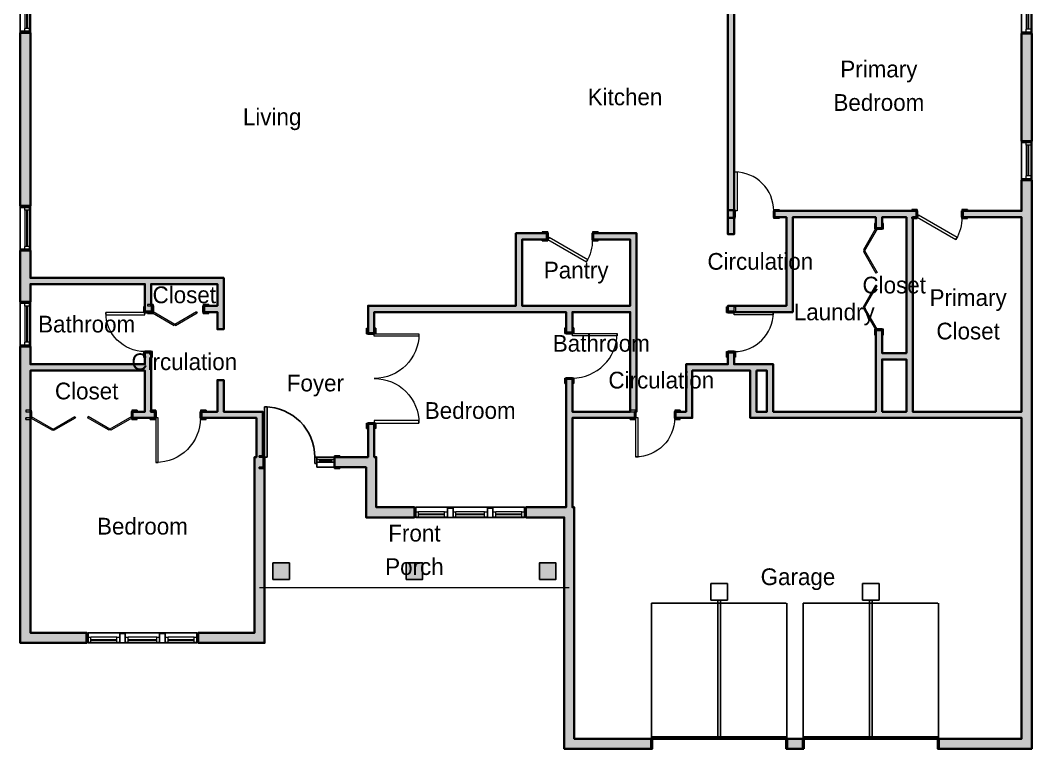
# Model space of a CAD drawing. Header units: metres. Extents: x 406 to 1132, y 326 to 1220.
# Drawn here: x 406 to 1132, y 326 to 849 of the extents above; entities that cross this region are included whole.
import ezdxf

# ---------------------------------------------------------------- set-up
doc = ezdxf.new("R2010")
doc.units = ezdxf.units.M
for name, color, linetype, lineweight, true_color in [('A-DOOR-EXT', 7, 'Continuous', 25, 0x0000ff), ('A-DOOR-INT', 7, 'Continuous', 18, 0x0080ff), ('A-GLAZ', 7, 'Continuous', 18, 0x00c8c8), ('G-ANNO-TEXT', 7, 'Continuous', 13, 0xd2d2d2), ('I-PORCH-POST', 7, 'Continuous', 25, 0x008000), ('I-WALL', 7, 'Continuous', 35, 0xff0000), ('I-WALL-MINOR', 7, 'Continuous', 18, 0xff00ff)]:
    doc.layers.add(name, color=color, linetype=linetype, lineweight=lineweight, true_color=true_color)
doc.layers.add('I-PORCH-POST-HATCH', color=7, linetype='Continuous', true_color=0x404040)
doc.layers.add('I-WALL-HATCH', color=7, linetype='Continuous', true_color=0x404040)

# ---------------------------------------------------------------- blocks, each defined once
blk = doc.blocks.new('WINDOW_32')
at = {"layer": 'A-GLAZ'}
for p, q in [((-16, -3.625), (-16, 3.625)), ((-16, 3.625), (-15, 3.625)), ((-16, 3.625), (16, 3.625)), ((-16, -3.625), (-16, 3.625)), ((-15, 3.625), (15, 3.625)), ((-15, -3.625), (-15, 3.625)), ((-15, 3.625), (-15, -3.625)), ((15, 3.625), (-15, 3.625)), ((-15, -3.625), (-15, 3.625)), ((-15, 0.375), (-13, 0.375)), ((-13, -3.125), (-13, 0.375)), ((13, 0.375), (-13, 0.375)), ((13, -3.125), (13, 0.375)), ((13, 0.375), (15, 0.375)), ((15, 3.625), (15, -3.625)), ((15, -3.625), (15, 3.625)), ((15, 3.625), (16, 3.625)), ((15, -3.625), (15, 3.625)), ((16, 3.625), (16, -3.625)), ((16, -3.625), (16, 3.625)), ((-15, -3.625), (-16, -3.625)), ((16, -3.625), (-16, -3.625)), ((-15, -3.125), (-13.5, -3.125)), ((15, -3.625), (-15, -3.625)), ((-15, -3.625), (15, -3.625)), ((-13.5, -3.125), (13.5, -3.125)), ((-13, -1.125), (13, -1.125)), ((-13, -1.625), (13, -1.625)), ((13.5, -3.125), (15, -3.125)), ((16, -3.625), (15, -3.625))]:
    blk.add_line(p, q, dxfattribs=at)
blk = doc.blocks.new('WINDOW_30')
at = {"layer": 'A-GLAZ'}
for p, q in [((-15, -3.625), (-15, 3.625)), ((-15, 3.625), (-14, 3.625)), ((-15, 3.625), (15, 3.625)), ((-15, -3.625), (-15, 3.625)), ((-14, 3.625), (14, 3.625)), ((-14, -3.625), (-14, 3.625)), ((-14, 3.625), (-14, -3.625)), ((14, 3.625), (-14, 3.625)), ((-14, -3.625), (-14, 3.625)), ((-14, 0.375), (-12, 0.375)), ((-12, -3.125), (-12, 0.375)), ((12, 0.375), (-12, 0.375)), ((12, -3.125), (12, 0.375)), ((12, 0.375), (14, 0.375)), ((14, 3.625), (14, -3.625)), ((14, -3.625), (14, 3.625)), ((14, 3.625), (15, 3.625)), ((14, -3.625), (14, 3.625)), ((15, 3.625), (15, -3.625)), ((15, -3.625), (15, 3.625)), ((-14, -3.625), (-15, -3.625)), ((15, -3.625), (-15, -3.625)), ((-14, -3.125), (-12.5, -3.125)), ((14, -3.625), (-14, -3.625)), ((-14, -3.625), (14, -3.625)), ((-12.5, -3.125), (12.5, -3.125)), ((-12, -1.125), (12, -1.125)), ((-12, -1.625), (12, -1.625)), ((12.5, -3.125), (14, -3.125)), ((15, -3.625), (14, -3.625))]:
    blk.add_line(p, q, dxfattribs=at)
blk = doc.blocks.new('WINDOW_28')
at = {"layer": 'A-GLAZ'}
for p, q in [((-14, -3.625), (-14, 3.625)), ((-14, 3.625), (-13, 3.625)), ((-14, 3.625), (14, 3.625)), ((-14, -3.625), (-14, 3.625)), ((-13, 3.625), (13, 3.625)), ((-13, -3.625), (-13, 3.625)), ((-13, 3.625), (-13, -3.625)), ((13, 3.625), (-13, 3.625)), ((-13, -3.625), (-13, 3.625)), ((-13, 0.375), (-11, 0.375)), ((-11, -3.125), (-11, 0.375)), ((11, 0.375), (-11, 0.375)), ((11, -3.125), (11, 0.375)), ((11, 0.375), (13, 0.375)), ((13, 3.625), (13, -3.625)), ((13, -3.625), (13, 3.625)), ((13, 3.625), (14, 3.625)), ((13, -3.625), (13, 3.625)), ((14, 3.625), (14, -3.625)), ((14, -3.625), (14, 3.625)), ((-13, -3.625), (-14, -3.625)), ((14, -3.625), (-14, -3.625)), ((-13, -3.125), (-11.5, -3.125)), ((13, -3.625), (-13, -3.625)), ((-13, -3.625), (13, -3.625)), ((-11.5, -3.125), (11.5, -3.125)), ((-11, -1.125), (11, -1.125)), ((-11, -1.625), (11, -1.625)), ((11.5, -3.125), (13, -3.125)), ((14, -3.625), (13, -3.625))]:
    blk.add_line(p, q, dxfattribs=at)
blk = doc.blocks.new('WINDOW_80')
at = {"layer": 'A-GLAZ'}
for p, q in [((-40, -3.62), (-40, 3.62)), ((-40, 3.62), (-39, 3.62)), ((-40, 3.62), (40, 3.62)), ((-40, -3.62), (-40, 3.62)), ((-39, 3.62), (-16.33, 3.62)), ((-39, -3.62), (-39, 3.62)), ((-39, 3.62), (-39, -3.62)), ((39, 3.62), (-39, 3.62)), ((-39, -3.62), (-39, 3.62)), ((-39, 0.38), (-37, 0.38)), ((-37, -3.12), (-37, 0.38)), ((-18.33, 0.38), (-37, 0.38)), ((-18.33, -3.12), (-18.33, 0.38)), ((-18.33, 0.38), (-16.33, 0.38)), ((-16.33, 3.62), (-16.33, -3.62)), ((-16.33, 3.12), (-12.33, 3.12)), ((-16.33, -3.62), (-16.33, 3.12)), ((-12.33, 3.12), (-16.33, 3.12)), ((-16.33, 3.12), (-16.33, -3.62)), ((-12.33, 3.62), (12.33, 3.62)), ((-12.33, -3.62), (-12.33, 3.62)), ((-12.33, 3.12), (-12.33, -3.62)), ((-12.33, -3.62), (-12.33, 3.12)), ((-12.33, 0.38), (-10.33, 0.38)), ((-10.33, -3.12), (-10.33, 0.38)), ((10.33, 0.38), (-10.33, 0.38)), ((10.33, -3.12), (10.33, 0.38)), ((10.33, 0.38), (12.33, 0.38)), ((12.33, 3.62), (12.33, -3.62)), ((12.33, 3.12), (16.33, 3.12)), ((12.33, -3.62), (12.33, 3.12)), ((12.33, 3.12), (12.33, -3.62)), ((16.33, 3.12), (12.33, 3.12)), ((16.33, 3.62), (39, 3.62)), ((16.33, -3.62), (16.33, 3.62)), ((16.33, 3.12), (16.33, -3.62)), ((16.33, -3.62), (16.33, 3.12)), ((16.33, 0.38), (18.33, 0.38)), ((18.33, -3.12), (18.33, 0.38)), ((37, 0.38), (18.33, 0.38)), ((37, -3.12), (37, 0.38)), ((37, 0.38), (39, 0.38)), ((39, 3.62), (39, -3.62)), ((39, -3.62), (39, 3.62)), ((39, 3.62), (40, 3.62)), ((39, -3.62), (39, 3.62)), ((40, 3.62), (40, -3.62)), ((40, -3.62), (40, 3.62)), ((-39, -3.62), (-40, -3.62)), ((40, -3.62), (-40, -3.62)), ((-39, -3.12), (-37.5, -3.12)), ((-16.33, -3.62), (-39, -3.62)), ((-39, -3.62), (39, -3.62)), ((-37.5, -3.12), (-17.83, -3.12)), ((-37, -1.12), (-18.33, -1.12)), ((-37, -1.62), (-18.33, -1.62)), ((-17.83, -3.12), (-16.33, -3.12)), ((-12.33, -3.62), (-16.33, -3.62)), ((-16.33, -3.62), (-12.33, -3.62)), ((-12.33, -3.12), (-10.83, -3.12)), ((12.33, -3.62), (-12.33, -3.62)), ((-10.83, -3.12), (10.83, -3.12)), ((-10.33, -1.12), (10.33, -1.12)), ((-10.33, -1.62), (10.33, -1.62)), ((10.83, -3.12), (12.33, -3.12)), ((16.33, -3.62), (12.33, -3.62)), ((12.33, -3.62), (16.33, -3.62)), ((16.33, -3.12), (17.83, -3.12)), ((39, -3.62), (16.33, -3.62)), ((17.83, -3.12), (37.5, -3.12)), ((18.33, -1.12), (37, -1.12)), ((18.33, -1.62), (37, -1.62)), ((37.5, -3.12), (39, -3.12)), ((40, -3.62), (39, -3.62))]:
    blk.add_line(p, q, dxfattribs=at)
blk = doc.blocks.new('DOOR_DOOR_INTERIOR_DOUBLE_64_INT')
at = {"layer": 'A-DOOR-INT'}
for p, q in [((-32, 2.25), (-32, 34.25)), ((-32, 34.25), (-30.25, 34.25)), ((-30.25, 34.25), (-30.25, 2.25)), ((32, 34.25), (30.25, 34.25)), ((30.25, 34.25), (30.25, 2.25)), ((32, 2.25), (32, 34.25)), ((-32, 3.25), (-36, 3.25)), ((-36, 3.25), (-36, 2.25)), ((-32, 3.25), (-36, 3.25)), ((-36, 3.25), (-36, 2.25)), ((-36, 2.25), (-32, 2.25)), ((-36, 2.25), (-32, 2.25)), ((-32.88, 2.25), (-32.88, -2.25)), ((-31.88, 2.25), (-32.88, 2.25)), ((-32.88, 2.25), (-31.88, 2.25)), ((-32.88, -2.25), (-32.88, 2.25)), ((-32, 2.25), (-32, 3.25)), ((-32, 3.25), (-32, 2.25)), ((-30.25, 2.25), (-32, 2.25)), ((-31.88, -2.25), (-31.88, 2.25)), ((-31.88, 2.25), (-31.88, -2.25)), ((30.25, 2.25), (32, 2.25)), ((31.87, 2.25), (31.87, -2.25)), ((32.87, 2.25), (31.87, 2.25)), ((31.87, 2.25), (32.87, 2.25)), ((31.87, -2.25), (31.87, 2.25)), ((36, 3.25), (32, 3.25)), ((32, 3.25), (32, 2.25)), ((36, 3.25), (32, 3.25)), ((32, 3.25), (32, 2.25)), ((32, 2.25), (36, 2.25)), ((32, 2.25), (36, 2.25)), ((32.87, -2.25), (32.87, 2.25)), ((32.87, 2.25), (32.87, -2.25)), ((36, 2.25), (36, 3.25)), ((36, 3.25), (36, 2.25)), ((-32, -2.25), (-36, -2.25)), ((-36, -2.25), (-36, -3.25)), ((-36, -3.25), (-36, -2.25)), ((-32, -2.25), (-36, -2.25)), ((-36, -3.25), (-32, -3.25)), ((-36, -3.25), (-32, -3.25)), ((-32.88, -2.25), (-31.88, -2.25)), ((-31.88, -2.25), (-32.88, -2.25)), ((-32, -3.25), (-32, -2.25)), ((-32, -3.25), (-32, -2.25)), ((31.87, -2.25), (32.87, -2.25)), ((32.87, -2.25), (31.87, -2.25)), ((36, -2.25), (32, -2.25)), ((32, -2.25), (32, -3.25)), ((32, -3.25), (32, -2.25)), ((36, -2.25), (32, -2.25)), ((32, -3.25), (36, -3.25)), ((32, -3.25), (36, -3.25)), ((36, -3.25), (36, -2.25)), ((36, -3.25), (36, -2.25))]:
    blk.add_line(p, q, dxfattribs=at)
for centre, start, end in [((-32, 2.25), 360, 90), ((32, 2.25), 90, 180)]:
    blk.add_arc(centre, 32, start, end, dxfattribs=at)
blk = doc.blocks.new('DOOR_DOOR_INTERIOR_BIFOLD_72_INT')
at = {"layer": 'A-DOOR-INT'}
for p, q in [((-40, 2.25), (-40, 3.25)), ((-40, 3.25), (-36, 3.25)), ((-40, 3.25), (-36, 3.25)), ((-40, 3.25), (-40, 2.25)), ((-36, 2.25), (-40, 2.25)), ((-36, 2.25), (-40, 2.25)), ((-36.88, 2.25), (-35.88, 2.25)), ((-36.88, -2.25), (-36.88, 2.25)), ((-36.88, 2.25), (-36.88, -2.25)), ((-35.88, 2.25), (-36.88, 2.25)), ((-36, 3.25), (-36, 2.25)), ((-36, 3.25), (-36, 2.25)), ((-35.88, 2.25), (-35.88, -2.25)), ((-35.88, -2.25), (-35.88, 2.25)), ((35.87, 2.25), (36.87, 2.25)), ((35.87, -2.25), (35.87, 2.25)), ((35.87, 2.25), (35.87, -2.25)), ((36.87, 2.25), (35.87, 2.25)), ((36, 2.25), (36, 3.25)), ((36, 3.25), (40, 3.25)), ((36, 3.25), (40, 3.25)), ((36, 3.25), (36, 2.25)), ((40, 2.25), (36, 2.25)), ((40, 2.25), (36, 2.25)), ((36.87, 2.25), (36.87, -2.25)), ((36.87, -2.25), (36.87, 2.25)), ((40, 3.25), (40, 2.25)), ((40, 3.25), (40, 2.25)), ((-40, -2.25), (-36, -2.25)), ((-40, -3.25), (-40, -2.25)), ((-40, -3.25), (-40, -2.25)), ((-40, -2.25), (-36, -2.25)), ((-36, -3.25), (-40, -3.25)), ((-36, -3.25), (-40, -3.25)), ((-35.88, -2.25), (-36.88, -2.25)), ((-36.88, -2.25), (-35.88, -2.25)), ((-36.5, -2.12), (-36, -1.25)), ((-36.5, -2.12), (-20.91, -11.12)), ((-36, -1.25), (-20.41, -10.25)), ((-36, -2.25), (-36, -3.25)), ((-36, -3.25), (-36, -2.25)), ((-20.41, -10.25), (-4.82, -1.25)), ((-19.91, -11.12), (-4.32, -2.12)), ((-4.82, -1.25), (-4.32, -2.12)), ((4.82, -1.25), (4.32, -2.12)), ((19.91, -11.12), (4.32, -2.12)), ((20.41, -10.25), (4.82, -1.25)), ((36, -1.25), (20.41, -10.25)), ((36.5, -2.12), (20.91, -11.12)), ((36.87, -2.25), (35.87, -2.25)), ((35.87, -2.25), (36.87, -2.25)), ((36.5, -2.12), (36, -1.25)), ((36, -2.25), (40, -2.25)), ((36, -3.25), (36, -2.25)), ((36, -3.25), (36, -2.25)), ((36, -2.25), (40, -2.25)), ((40, -3.25), (36, -3.25)), ((40, -3.25), (36, -3.25)), ((40, -2.25), (40, -3.25)), ((40, -3.25), (40, -2.25)), ((-20.41, -10.25), (-20.91, -11.12)), ((-20.41, -10.25), (-19.91, -11.12)), ((20.41, -10.25), (19.91, -11.12)), ((20.41, -10.25), (20.91, -11.12))]:
    blk.add_line(p, q, dxfattribs=at)
blk = doc.blocks.new('DOOR_DOOR_INTERIOR_SINGLE_28_INT')
at = {"layer": 'A-DOOR-INT'}
for p, q in [((-18, 2.25), (-18, 3.25)), ((-18, 3.25), (-14, 3.25)), ((-18, 3.25), (-14, 3.25)), ((-18, 3.25), (-18, 2.25)), ((-14, 2.25), (-18, 2.25)), ((-14, 2.25), (-18, 2.25)), ((-14.88, 2.25), (-13.88, 2.25)), ((-14.88, -2.25), (-14.88, 2.25)), ((-14.88, 2.25), (-14.88, -2.25)), ((-13.88, 2.25), (-14.88, 2.25)), ((-14, 3.25), (-14, 2.25)), ((-14, 3.25), (-14, 2.25)), ((-13.88, 2.25), (-13.88, -2.25)), ((-13.88, -2.25), (-13.88, 2.25)), ((13.87, 2.25), (14.87, 2.25)), ((13.87, -2.25), (13.87, 2.25)), ((13.87, 2.25), (13.87, -2.25)), ((14.87, 2.25), (13.87, 2.25)), ((14, 2.25), (14, 3.25)), ((14, 3.25), (18, 3.25)), ((14, 3.25), (18, 3.25)), ((14, 3.25), (14, 2.25)), ((18, 2.25), (14, 2.25)), ((18, 2.25), (14, 2.25)), ((14.87, 2.25), (14.87, -2.25)), ((14.87, -2.25), (14.87, 2.25)), ((18, 3.25), (18, 2.25)), ((18, 3.25), (18, 2.25)), ((-18, -2.25), (-14, -2.25)), ((-18, -3.25), (-18, -2.25)), ((-18, -3.25), (-18, -2.25)), ((-18, -2.25), (-14, -2.25)), ((-14, -3.25), (-18, -3.25)), ((-14, -3.25), (-18, -3.25)), ((-13.88, -2.25), (-14.88, -2.25)), ((-14.88, -2.25), (-13.88, -2.25)), ((-14, -2.25), (-14, -3.25)), ((-14, -3.25), (-14, -2.25)), ((12.25, -2.25), (14, -2.25)), ((12.25, -30.25), (12.25, -2.25)), ((14.87, -2.25), (13.87, -2.25)), ((13.87, -2.25), (14.87, -2.25)), ((14, -2.25), (14, -30.25)), ((14, -2.25), (18, -2.25)), ((14, -3.25), (14, -2.25)), ((14, -3.25), (14, -2.25)), ((14, -2.25), (18, -2.25)), ((18, -3.25), (14, -3.25)), ((18, -3.25), (14, -3.25)), ((18, -2.25), (18, -3.25)), ((18, -3.25), (18, -2.25)), ((14, -30.25), (12.25, -30.25))]:
    blk.add_line(p, q, dxfattribs=at)
blk.add_arc((14, -2.25), 28, 180, 270, dxfattribs=at)
blk = doc.blocks.new('DOOR_DOOR_INTERIOR_SINGLE_32_HALFSWING_INT')
at = {"layer": 'A-DOOR-INT'}
for p, q in [((-20, 2.25), (-20, 3.25)), ((-20, 3.25), (-16, 3.25)), ((-20, 3.25), (-16, 3.25)), ((-20, 3.25), (-20, 2.25)), ((-16, 2.25), (-20, 2.25)), ((-16, 2.25), (-20, 2.25)), ((-16.88, 2.25), (-15.88, 2.25)), ((-16.88, -2.25), (-16.88, 2.25)), ((-16.88, 2.25), (-16.88, -2.25)), ((-15.88, 2.25), (-16.88, 2.25)), ((-16, 3.25), (-16, 2.25)), ((-16, 3.25), (-16, 2.25)), ((-15.88, 2.25), (-15.88, -2.25)), ((-15.88, -2.25), (-15.88, 2.25)), ((15.87, 2.25), (16.87, 2.25)), ((15.87, -2.25), (15.87, 2.25)), ((15.87, 2.25), (15.87, -2.25)), ((16.87, 2.25), (15.87, 2.25)), ((16, 2.25), (16, 3.25)), ((16, 3.25), (20, 3.25)), ((16, 3.25), (20, 3.25)), ((16, 3.25), (16, 2.25)), ((20, 2.25), (16, 2.25)), ((20, 2.25), (16, 2.25)), ((16.87, 2.25), (16.87, -2.25)), ((16.87, -2.25), (16.87, 2.25)), ((20, 3.25), (20, 2.25)), ((20, 3.25), (20, 2.25)), ((-20, -2.25), (-16, -2.25)), ((-20, -3.25), (-20, -2.25)), ((-20, -3.25), (-20, -2.25)), ((-20, -2.25), (-16, -2.25)), ((-16, -3.25), (-20, -3.25)), ((-16, -3.25), (-20, -3.25)), ((-15.88, -2.25), (-16.88, -2.25)), ((-16.88, -2.25), (-15.88, -2.25)), ((-16, -2.25), (-16, -3.25)), ((-16, -3.25), (-16, -2.25)), ((-12.59, -16.73), (15.12, -0.73)), ((16, -2.25), (-11.71, -18.25)), ((15.12, -0.73), (16, -2.25)), ((16.87, -2.25), (15.87, -2.25)), ((15.87, -2.25), (16.87, -2.25)), ((16, -2.25), (20, -2.25)), ((16, -3.25), (16, -2.25)), ((16, -3.25), (16, -2.25)), ((16, -2.25), (20, -2.25)), ((20, -3.25), (16, -3.25)), ((20, -3.25), (16, -3.25)), ((20, -2.25), (20, -3.25)), ((20, -3.25), (20, -2.25)), ((-11.71, -18.25), (-12.59, -16.73))]:
    blk.add_line(p, q, dxfattribs=at)
blk.add_arc((16, -2.25), 32, 180, 210, dxfattribs=at)
blk = doc.blocks.new('DOOR_DOOR_INTERIOR_BIFOLD_36_INT')
at = {"layer": 'A-DOOR-INT'}
for p, q in [((-22, 2.25), (-22, 3.25)), ((-22, 3.25), (-18, 3.25)), ((-22, 3.25), (-18, 3.25)), ((-22, 3.25), (-22, 2.25)), ((-18, 2.25), (-22, 2.25)), ((-18, 2.25), (-22, 2.25)), ((-18.88, 2.25), (-17.88, 2.25)), ((-18.88, -2.25), (-18.88, 2.25)), ((-18.88, 2.25), (-18.88, -2.25)), ((-17.88, 2.25), (-18.88, 2.25)), ((-18, 3.25), (-18, 2.25)), ((-18, 3.25), (-18, 2.25)), ((-17.88, 2.25), (-17.88, -2.25)), ((-17.88, -2.25), (-17.88, 2.25)), ((17.87, 2.25), (18.87, 2.25)), ((17.87, -2.25), (17.87, 2.25)), ((17.87, 2.25), (17.87, -2.25)), ((18.87, 2.25), (17.87, 2.25)), ((18, 2.25), (18, 3.25)), ((18, 3.25), (22, 3.25)), ((18, 3.25), (22, 3.25)), ((18, 3.25), (18, 2.25)), ((22, 2.25), (18, 2.25)), ((22, 2.25), (18, 2.25)), ((18.87, 2.25), (18.87, -2.25)), ((18.87, -2.25), (18.87, 2.25)), ((22, 3.25), (22, 2.25)), ((22, 3.25), (22, 2.25)), ((-22, -2.25), (-18, -2.25)), ((-22, -3.25), (-22, -2.25)), ((-22, -3.25), (-22, -2.25)), ((-22, -2.25), (-18, -2.25)), ((-18, -3.25), (-22, -3.25)), ((-18, -3.25), (-22, -3.25)), ((-17.88, -2.25), (-18.88, -2.25)), ((-18.88, -2.25), (-17.88, -2.25)), ((-18, -2.25), (-18, -3.25)), ((-18, -3.25), (-18, -2.25)), ((-13.18, -2), (-13.68, -2.87)), ((1.91, -11.87), (-13.68, -2.87)), ((2.41, -11), (-13.18, -2)), ((18, -2), (2.41, -11)), ((18.5, -2.87), (2.91, -11.87)), ((18.87, -2.25), (17.87, -2.25)), ((17.87, -2.25), (18.87, -2.25)), ((18.5, -2.87), (18, -2)), ((18, -2.25), (22, -2.25)), ((18, -3.25), (18, -2.25)), ((18, -3.25), (18, -2.25)), ((18, -2.25), (22, -2.25)), ((22, -3.25), (18, -3.25)), ((22, -3.25), (18, -3.25)), ((22, -2.25), (22, -3.25)), ((22, -3.25), (22, -2.25)), ((2.41, -11), (1.91, -11.87)), ((2.41, -11), (2.91, -11.87))]:
    blk.add_line(p, q, dxfattribs=at)
blk = doc.blocks.new('DOOR_DOOR_INTERIOR_SINGLE_32_INT')
at = {"layer": 'A-DOOR-INT'}
for p, q in [((-20, 2.25), (-20, 3.25)), ((-20, 3.25), (-16, 3.25)), ((-20, 3.25), (-16, 3.25)), ((-20, 3.25), (-20, 2.25)), ((-16, 2.25), (-20, 2.25)), ((-16, 2.25), (-20, 2.25)), ((-16.88, 2.25), (-15.88, 2.25)), ((-16.88, -2.25), (-16.88, 2.25)), ((-16.88, 2.25), (-16.88, -2.25)), ((-15.88, 2.25), (-16.88, 2.25)), ((-16, 3.25), (-16, 2.25)), ((-16, 3.25), (-16, 2.25)), ((-15.88, 2.25), (-15.88, -2.25)), ((-15.88, -2.25), (-15.88, 2.25)), ((15.87, 2.25), (16.87, 2.25)), ((15.87, -2.25), (15.87, 2.25)), ((15.87, 2.25), (15.87, -2.25)), ((16.87, 2.25), (15.87, 2.25)), ((16, 2.25), (16, 3.25)), ((16, 3.25), (20, 3.25)), ((16, 3.25), (20, 3.25)), ((16, 3.25), (16, 2.25)), ((20, 2.25), (16, 2.25)), ((20, 2.25), (16, 2.25)), ((16.87, 2.25), (16.87, -2.25)), ((16.87, -2.25), (16.87, 2.25)), ((20, 3.25), (20, 2.25)), ((20, 3.25), (20, 2.25)), ((-20, -2.25), (-16, -2.25)), ((-20, -3.25), (-20, -2.25)), ((-20, -3.25), (-20, -2.25)), ((-20, -2.25), (-16, -2.25)), ((-16, -3.25), (-20, -3.25)), ((-16, -3.25), (-20, -3.25)), ((-15.88, -2.25), (-16.88, -2.25)), ((-16.88, -2.25), (-15.88, -2.25)), ((-16, -2.25), (-16, -3.25)), ((-16, -3.25), (-16, -2.25)), ((14.25, -2.25), (16, -2.25)), ((14.25, -34.25), (14.25, -2.25)), ((16.87, -2.25), (15.87, -2.25)), ((15.87, -2.25), (16.87, -2.25)), ((16, -2.25), (16, -34.25)), ((16, -2.25), (20, -2.25)), ((16, -3.25), (16, -2.25)), ((16, -3.25), (16, -2.25)), ((16, -2.25), (20, -2.25)), ((20, -3.25), (16, -3.25)), ((20, -3.25), (16, -3.25)), ((20, -2.25), (20, -3.25)), ((20, -3.25), (20, -2.25)), ((16, -34.25), (14.25, -34.25))]:
    blk.add_line(p, q, dxfattribs=at)
blk.add_arc((16, -2.25), 32, 180, 270, dxfattribs=at)
blk = doc.blocks.new('DOOR_DOOR_EXTERIOR_SINGLE_WLITES_36+14_EXT')
at = {"layer": 'A-DOOR-EXT'}
for p, q in [((-29, 3.62), (-29, 4.62)), ((-29, 4.62), (-25, 4.62)), ((-29, 4.62), (-25, 4.62)), ((-29, 4.62), (-29, 3.62)), ((-25, 3.62), (-29, 3.62)), ((-25, 3.62), (-29, 3.62)), ((-25, 4.62), (-25, 3.62)), ((-25, 4.62), (-25, 3.62)), ((-25, 3.62), (-12.5, 3.62)), ((-25, -3.63), (-25, 3.62)), ((-25, 3.62), (-25, -3.63)), ((-12.5, 3.62), (-25, 3.62)), ((-25, 0), (-23, 0)), ((-25, -2), (-25, 0)), ((-25, -2), (-25, 0)), ((-25, 0), (-12.5, 0)), ((-23, 0), (-23, -2)), ((-23, -2), (-23, 0)), ((-14.5, 0), (-23, 0)), ((-14.5, 0), (-12.5, 0)), ((-14.5, -2), (-14.5, 0)), ((-14.5, -2), (-14.5, 0)), ((-12.5, 3.62), (-12.5, -3.63)), ((-12.5, -3.63), (-12.5, 3.62)), ((-12.5, 1), (-11, 1)), ((-12.5, -3.63), (-12.5, 1)), ((-12.5, 1), (-12.5, -3.63)), ((-11, 1), (-12.5, 1)), ((-12.5, 0), (-12.5, -2)), ((-12.5, -2), (-12.5, 0)), ((-11, 1), (-11, -3.63)), ((-11, -3.63), (-11, 1)), ((25, 3.62), (25, 4.62)), ((25, 4.62), (29, 4.62)), ((25, 4.62), (29, 4.62)), ((25, 4.62), (25, 3.62)), ((25, 3.62), (26, 3.62)), ((25, -3.63), (25, 3.62)), ((25, 3.62), (25, -3.63)), ((26, 3.62), (25, 3.62)), ((29, 3.62), (25, 3.62)), ((29, 3.62), (25, 3.62)), ((26, 3.62), (26, -3.63)), ((26, -3.63), (26, 3.62)), ((29, 4.62), (29, 3.62)), ((29, 4.62), (29, 3.62)), ((-29, -3.63), (-25, -3.63)), ((-29, -4.62), (-29, -3.63)), ((-29, -4.62), (-29, -3.63)), ((-29, -3.63), (-25, -3.63)), ((-25, -4.62), (-29, -4.62)), ((-25, -4.62), (-29, -4.62)), ((-23, -2), (-25, -2)), ((-12.5, -2), (-25, -2)), ((-25, -3.63), (-25, -4.62)), ((-25, -4.62), (-25, -3.63)), ((-12.5, -3.63), (-25, -3.63)), ((-25, -3.63), (-12.5, -3.63)), ((-23, -1.25), (-23, -0.62)), ((-23, -0.62), (-14.5, -0.62)), ((-23, -0.62), (-14.5, -0.62)), ((-23, -1.25), (-23, -0.62)), ((-14.5, -1.25), (-23, -1.25)), ((-14.5, -1.25), (-23, -1.25)), ((-23, -2), (-14.5, -2)), ((-14.5, -0.62), (-14.5, -1.25)), ((-14.5, -1.25), (-14.5, -0.62)), ((-12.5, -2), (-14.5, -2)), ((-11, -3.63), (-12.5, -3.63)), ((-12.5, -3.63), (-11, -3.63)), ((23.25, -3.63), (25, -3.63)), ((23.25, -39.63), (23.25, -3.63)), ((25, -3.63), (29, -3.63)), ((25, -4.62), (25, -3.63)), ((25, -4.62), (25, -3.63)), ((25, -3.63), (29, -3.63)), ((25, -3.63), (25, -39.63)), ((26, -3.63), (25, -3.63)), ((25, -3.63), (26, -3.63)), ((29, -4.62), (25, -4.62)), ((29, -4.62), (25, -4.62)), ((29, -3.63), (29, -4.62)), ((29, -4.62), (29, -3.63)), ((25, -39.63), (23.25, -39.63))]:
    blk.add_line(p, q, dxfattribs=at)
blk.add_arc((25, -3.63), 36, 180, 270, dxfattribs=at)
blk = doc.blocks.new('DOOR_GARAGEDOOR_SINGLE_8FT_EXT')
at = {"layer": 'A-DOOR-EXT'}
for p, q in [((-48, 3.13), (-49, 3.13)), ((-49, 3.13), (-49, -3.38)), ((-48, -3.38), (-48, 3.13)), ((48, 3.13), (48, -3.38)), ((49, 3.13), (48, 3.13)), ((49, -3.38), (49, 3.13)), ((-49, -3.38), (-48, -3.38)), ((-48.5, -100.87), (-48.5, -3.38)), ((-48, -4.25), (-48, -3.38)), ((-48, -3.38), (-48, -4)), ((-48, -3.38), (48, -3.38)), ((-48, -3.38), (48, -3.38)), ((-48, -4.25), (-48, -3.38)), ((-48, -3.38), (-48, -4)), ((-48, -3.38), (48, -3.38)), ((-48, -3.38), (48, -3.38)), ((-48, -4.25), (-48, -3.38)), ((-48, -3.38), (-48, -4)), ((-48, -3.38), (48, -3.38)), ((-48, -3.38), (48, -3.38)), ((-48, -4.25), (-48, -3.38)), ((-48, -3.38), (-48, -4)), ((-48, -3.38), (48, -3.38)), ((-48, -3.38), (48, -3.38)), ((48, -3.38), (-48, -3.38)), ((-48, -3.38), (-48, -4.88)), ((-48, -4), (-48, -4.88)), ((-48, -4), (48, -4)), ((-48, -4), (48, -4)), ((-48, -4), (-48, -4.88)), ((-48, -4), (48, -4)), ((-48, -4), (48, -4)), ((-48, -4), (-48, -4.88)), ((-48, -4), (48, -4)), ((-48, -4), (48, -4)), ((-48, -4), (-48, -4.88)), ((-48, -4), (48, -4)), ((-48, -4), (48, -4)), ((-48, -4.88), (-48, -4.25)), ((48, -4.25), (-48, -4.25)), ((-48, -4.25), (48, -4.25)), ((-48, -4.88), (-48, -4.25)), ((48, -4.25), (-48, -4.25)), ((-48, -4.25), (48, -4.25)), ((-48, -4.88), (-48, -4.25)), ((48, -4.25), (-48, -4.25)), ((-48, -4.25), (48, -4.25)), ((-48, -4.88), (-48, -4.25)), ((48, -4.25), (-48, -4.25)), ((-48, -4.25), (48, -4.25)), ((-48, -4.88), (48, -4.88)), ((-48, -4.88), (48, -4.88)), ((-48, -4.88), (48, -4.88)), ((-48, -4.88), (48, -4.88)), ((-48, -4.88), (48, -4.88)), ((-48, -4.88), (48, -4.88)), ((-48, -4.88), (48, -4.88)), ((-48, -4.88), (48, -4.88)), ((-48, -4.88), (48, -4.88)), ((-1, -4), (-1, -103)), ((1, -4), (1, -103)), ((48, -4), (48, -3.38)), ((48, -3.38), (48, -4.25)), ((48, -4), (48, -3.38)), ((48, -3.38), (48, -4.25)), ((48, -4), (48, -3.38)), ((48, -3.38), (48, -4.25)), ((48, -4), (48, -3.38)), ((48, -3.38), (48, -4.25)), ((48, -4.88), (48, -3.38)), ((48, -3.38), (49, -3.38)), ((48, -4.88), (48, -4)), ((48, -4.88), (48, -4)), ((48, -4.88), (48, -4)), ((48, -4.88), (48, -4)), ((48, -4.25), (48, -4.88)), ((48, -4.25), (48, -4.88)), ((48, -4.25), (48, -4.88)), ((48, -4.25), (48, -4.88)), ((48.5, -100.87), (48.5, -3.38)), ((-48, -100.87), (48.5, -100.87)), ((48, -100.87), (48.5, -100.87)), ((-5.94, -103), (5.94, -103)), ((-5.94, -115), (-5.94, -103)), ((5.94, -103), (5.94, -115)), ((5.94, -115), (-5.94, -115))]:
    blk.add_line(p, q, dxfattribs=at)

msp = doc.modelspace()

# ---------------------------------------------------------------- hatches: boundary and pattern name
at = {"layer": 'I-PORCH-POST-HATCH', "true_color": 0x404040}
h = msp.add_hatch(color=7, dxfattribs=at)
h.dxf.hatch_style = 1
h.paths.add_polyline_path([(587.53, 447.904), (599.342, 447.904), (599.342, 459.716), (587.53, 459.716)])
h = msp.add_hatch(color=7, dxfattribs=at)
h.dxf.hatch_style = 1
h.paths.add_polyline_path([(683.094, 447.904), (694.906, 447.904), (694.906, 459.716), (683.094, 459.716)])
h = msp.add_hatch(color=7, dxfattribs=at)
h.dxf.hatch_style = 1
h.paths.add_polyline_path([(778.658, 447.904), (790.47, 447.904), (790.47, 459.716), (778.658, 459.716)])
at = {"layer": 'I-WALL-HATCH', "true_color": 0x404040}
h = msp.add_hatch(color=7, dxfattribs=at)
h.dxf.hatch_style = 1
h.paths.add_polyline_path([(906, 983.625), (912.375, 983.625), (912.375, 1012), (912.375, 1015.625), (916, 1015.625), (976, 1015.625), (992.666, 1015.625), (992.666, 1008.375), (978.25, 1008.375), (978.25, 955.004), (973.75, 955.004), (973.75, 1008.375), (919.625, 1008.375), (919.625, 980), (919.625, 976.375), (918.25, 976.375), (918.25, 896.25), (973.75, 896.25), (973.75, 923.004), (978.25, 923.004), (978.25, 896.25), (1030.938, 896.25), (1030.938, 891.75), (976, 891.75), (918.25, 891.75), (918.25, 712.25), (918.624, 712.25), (918.624, 707.75), (918.25, 707.75), (918.25, 695.576), (913.75, 695.576), (913.75, 710), (913.75, 894), (913.75, 976.375), (906, 976.375), (906, 983.625)])
h = msp.add_hatch(color=7, dxfattribs=at)
h.dxf.hatch_style = 1
h.paths.add_polyline_path([(406.375, 715.826), (406.375, 840.174), (413.625, 840.174), (413.625, 715.826), (406.375, 715.826)])
h = msp.add_hatch(color=7, dxfattribs=at)
h.dxf.hatch_style = 1
h.paths.add_polyline_path([(1131.625, 839.576), (1131.625, 762.424), (1124.375, 762.424), (1124.375, 839.576), (1131.625, 839.576)])
h = msp.add_hatch(color=7, dxfattribs=at)
h.dxf.hatch_style = 1
h.paths.add_polyline_path([(1131.625, 566), (1131.625, 330), (1131.625, 326.375), (1128, 326.375), (1064.206, 326.375), (1064.206, 333.625), (1124.375, 333.625), (1124.375, 563.75), (1044, 563.75), (1022, 563.75), (944, 563.75), (932, 563.75), (929.75, 563.75), (929.75, 566), (929.75, 597.75), (916, 597.75), (888.25, 597.75), (888.25, 566), (888.25, 563.75), (886, 563.75), (875.624, 563.75), (875.624, 568.25), (883.75, 568.25), (883.75, 600), (883.75, 602.25), (886, 602.25), (913.75, 602.25), (913.75, 611.376), (918.25, 611.376), (918.25, 602.25), (932, 602.25), (944, 602.25), (946.25, 602.25), (946.25, 600), (946.25, 568.25), (1019.75, 568.25), (1019.75, 608), (1019.75, 627.376), (1024.25, 627.376), (1024.25, 610.25), (1041.75, 610.25), (1041.75, 707.75), (1024.25, 707.75), (1024.25, 699.376), (1019.75, 699.376), (1019.75, 707.75), (960.25, 707.75), (960.25, 642), (960.25, 639.75), (958, 639.75), (918.25, 639.75), (918.25, 639.376), (913.75, 639.376), (913.75, 642), (913.75, 644.25), (916, 644.25), (955.75, 644.25), (955.75, 707.75), (946.624, 707.75), (946.624, 712.25), (958, 712.25), (1022, 712.25), (1044, 712.25), (1049.572, 712.25), (1049.572, 707.75), (1046.25, 707.75), (1046.25, 608), (1046.25, 568.25), (1124.375, 568.25), (1124.375, 707.75), (1081.572, 707.75), (1081.572, 712.25), (1124.375, 712.25), (1124.375, 734.424), (1131.625, 734.424), (1131.625, 710), (1131.625, 566)])
h.paths.add_polyline_path([(1041.75, 605.75), (1024.25, 605.75), (1024.25, 568.25), (1041.75, 568.25), (1041.75, 605.75)], flags=16)
h.paths.add_polyline_path([(934.25, 568.25), (941.75, 568.25), (941.75, 597.75), (934.25, 597.75), (934.25, 568.25)], flags=16)
h = msp.add_hatch(color=7, dxfattribs=at)
h.dxf.hatch_style = 1
h.paths.add_polyline_path([(847.624, 568.25), (847.624, 563.75), (846, 563.75), (802.25, 563.75), (802.25, 499.625), (803.625, 499.625), (803.625, 496), (803.625, 442), (803.625, 333.625), (859.544, 333.625), (859.544, 326.375), (800, 326.375), (796.375, 326.375), (796.375, 330), (796.375, 442), (796.375, 492.375), (769, 492.375), (769, 499.625), (797.75, 499.625), (797.75, 566), (797.75, 592.376), (802.25, 592.376), (802.25, 568.25), (843.75, 568.25), (843.75, 639.75), (802.25, 639.75), (802.25, 624.376), (797.75, 624.376), (797.75, 639.75), (764, 639.75), (660.25, 639.75), (660.25, 624.062), (655.75, 624.062), (655.75, 642), (655.75, 644.25), (658, 644.25), (761.75, 644.25), (761.75, 694), (761.75, 696.25), (764, 696.25), (784.624, 696.25), (784.624, 691.75), (766.25, 691.75), (766.25, 644.25), (800, 644.25), (843.75, 644.25), (843.75, 691.75), (816.624, 691.75), (816.624, 696.25), (846, 696.25), (848.25, 696.25), (848.25, 694), (848.25, 642), (848.25, 568.25), (847.624, 568.25)])
h = msp.add_hatch(color=7, dxfattribs=at)
h.dxf.hatch_style = 1
h.paths.add_polyline_path([(406.375, 647), (406.375, 662), (406.375, 683.826), (413.625, 683.826), (413.625, 664.25), (498, 664.25), (550, 664.25), (552.25, 664.25), (552.25, 662), (552.25, 642), (552.25, 627.386), (547.75, 627.386), (547.75, 639.75), (537.624, 639.75), (537.624, 644.25), (547.75, 644.25), (547.75, 659.75), (500.25, 659.75), (500.25, 644.25), (501.624, 644.25), (501.624, 639.75), (500.25, 639.75), (500.25, 639.376), (495.75, 639.376), (495.75, 642), (495.75, 659.75), (413.625, 659.75), (413.625, 647), (406.375, 647)])
h = msp.add_hatch(color=7, dxfattribs=at)
h.dxf.hatch_style = 1
h.paths.add_polyline_path([(406.375, 406), (406.375, 566), (406.375, 600), (406.375, 615), (413.625, 615), (413.625, 602.25), (495.75, 602.25), (495.75, 611.376), (500.25, 611.376), (500.25, 600), (500.25, 568.25), (503.624, 568.25), (503.624, 563.75), (498, 563.75), (486.312, 563.75), (486.312, 568.25), (495.75, 568.25), (495.75, 597.75), (413.625, 597.75), (413.625, 568.25), (414.312, 568.25), (414.312, 563.75), (413.625, 563.75), (413.625, 409.625), (454, 409.625), (454, 402.375), (410, 402.375), (406.375, 402.375), (406.375, 406)])
h = msp.add_hatch(color=7, dxfattribs=at)
h.dxf.hatch_style = 1
h.paths.add_polyline_path([(581.624, 535.625), (580.25, 535.625), (580.25, 566), (580.25, 568.25), (578, 568.25), (552.25, 568.25), (552.25, 590.886), (547.75, 590.886), (547.75, 568.25), (535.624, 568.25), (535.624, 563.75), (550, 563.75), (575.75, 563.75), (575.75, 535.625), (574.375, 535.625), (574.375, 532), (574.375, 442), (574.375, 409.625), (534, 409.625), (534, 402.375), (578, 402.375), (581.625, 402.375), (581.625, 406), (581.625, 442), (581.625, 528.375), (581.624, 535.625)])
h = msp.add_hatch(color=7, dxfattribs=at)
h.dxf.hatch_style = 1
h.paths.add_polyline_path([(689, 492.375), (658, 492.375), (654.375, 492.375), (654.375, 496), (654.375, 528.375), (631.624, 528.375), (631.624, 535.625), (655.75, 535.625), (655.75, 560.062), (660.25, 560.062), (660.25, 535.625), (661.625, 535.625), (661.625, 532), (661.625, 499.625), (689, 499.625), (689, 492.375)])
h = msp.add_hatch(color=7, dxfattribs=at)
h.dxf.hatch_style = 1
h.paths.add_polyline_path([(968.206, 326.375), (955.544, 326.375), (955.544, 333.625), (968.206, 333.625), (968.206, 326.375)])

# ---------------------------------------------------------------- linework, layer by layer
at = {"layer": 'I-PORCH-POST'}
for points in [[(587.53, 447.904), (599.342, 447.904), (599.342, 459.716), (587.53, 459.716), (587.53, 447.904)], [(683.094, 447.904), (694.906, 447.904), (694.906, 459.716), (683.094, 459.716), (683.094, 447.904)], [(778.658, 447.904), (790.47, 447.904), (790.47, 459.716), (778.658, 459.716), (778.658, 447.904)]]:
    msp.add_lwpolyline(points, dxfattribs=at)
at = {"layer": 'I-WALL'}
for points in [[(918.25, 891.75), (918.25, 712.25), (918.624, 712.25), (918.624, 707.75), (918.25, 707.75), (918.25, 695.576), (913.75, 695.576), (913.75, 710), (913.75, 894)], [(406.375, 715.826), (406.375, 840.174), (413.625, 840.174), (413.625, 715.826), (406.375, 715.826)], [(1131.625, 839.576), (1131.625, 762.424), (1124.375, 762.424), (1124.375, 839.576), (1131.625, 839.576)], [(1131.625, 734.424), (1131.625, 710), (1131.625, 566), (1131.625, 330), (1131.625, 326.375), (1128, 326.375), (1064.206, 326.375), (1064.206, 333.625), (1124.375, 333.625), (1124.375, 563.75), (1044, 563.75), (1022, 563.75), (944, 563.75), (932, 563.75), (929.75, 563.75), (929.75, 566), (929.75, 597.75), (916, 597.75), (888.25, 597.75), (888.25, 566), (888.25, 563.75), (886, 563.75), (875.624, 563.75), (875.624, 568.25), (883.75, 568.25), (883.75, 600), (883.75, 602.25), (886, 602.25), (913.75, 602.25), (913.75, 611.376), (918.25, 611.376), (918.25, 602.25), (932, 602.25), (944, 602.25), (946.25, 602.25), (946.25, 600), (946.25, 568.25), (1019.75, 568.25), (1019.75, 608), (1019.75, 627.376), (1024.25, 627.376), (1024.25, 610.25), (1041.75, 610.25), (1041.75, 707.75), (1024.25, 707.75), (1024.25, 699.376), (1019.75, 699.376), (1019.75, 707.75), (960.25, 707.75), (960.25, 642), (960.25, 639.75), (958, 639.75), (918.25, 639.75), (918.25, 639.376), (913.75, 639.376), (913.75, 642), (913.75, 644.25), (916, 644.25), (955.75, 644.25), (955.75, 707.75), (946.624, 707.75), (946.624, 712.25), (958, 712.25), (1022, 712.25), (1044, 712.25), (1049.572, 712.25), (1049.572, 707.75), (1046.25, 707.75), (1046.25, 608), (1046.25, 568.25), (1124.375, 568.25), (1124.375, 707.75), (1081.572, 707.75), (1081.572, 712.25), (1124.375, 712.25), (1124.375, 734.424), (1131.625, 734.424)], [(847.624, 568.25), (847.624, 563.75), (846, 563.75), (802.25, 563.75), (802.25, 499.625), (803.625, 499.625), (803.625, 496), (803.625, 442), (803.625, 333.625), (859.544, 333.625), (859.544, 326.375), (800, 326.375), (796.375, 326.375), (796.375, 330), (796.375, 442), (796.375, 492.375), (769, 492.375), (769, 499.625), (797.75, 499.625), (797.75, 566), (797.75, 592.376), (802.25, 592.376), (802.25, 568.25), (843.75, 568.25), (843.75, 639.75), (802.25, 639.75), (802.25, 624.376), (797.75, 624.376), (797.75, 639.75), (764, 639.75), (660.25, 639.75), (660.25, 624.062), (655.75, 624.062), (655.75, 642), (655.75, 644.25), (658, 644.25), (761.75, 644.25), (761.75, 694), (761.75, 696.25), (764, 696.25), (784.624, 696.25), (784.624, 691.75), (766.25, 691.75), (766.25, 644.25), (800, 644.25), (843.75, 644.25), (843.75, 691.75), (816.624, 691.75), (816.624, 696.25), (846, 696.25), (848.25, 696.25), (848.25, 694), (848.25, 642), (848.25, 568.25), (847.624, 568.25)], [(406.375, 647), (406.375, 662), (406.375, 683.826), (413.625, 683.826), (413.625, 664.25), (498, 664.25), (550, 664.25), (552.25, 664.25), (552.25, 662), (552.25, 642), (552.25, 627.386), (547.75, 627.386), (547.75, 639.75), (537.624, 639.75), (537.624, 644.25), (547.75, 644.25), (547.75, 659.75), (500.25, 659.75), (500.25, 644.25), (501.624, 644.25), (501.624, 639.75), (500.25, 639.75), (500.25, 639.376), (495.75, 639.376), (495.75, 642), (495.75, 659.75), (413.625, 659.75), (413.625, 647), (406.375, 647)], [(406.375, 406), (406.375, 566), (406.375, 600), (406.375, 615), (413.625, 615), (413.625, 602.25), (495.75, 602.25), (495.75, 611.376), (500.25, 611.376), (500.25, 600), (500.25, 568.25), (503.624, 568.25), (503.624, 563.75), (498, 563.75), (486.312, 563.75), (486.312, 568.25), (495.75, 568.25), (495.75, 597.75), (413.625, 597.75), (413.625, 568.25), (414.312, 568.25), (414.312, 563.75), (413.625, 563.75), (413.625, 409.625), (454, 409.625), (454, 402.375), (410, 402.375), (406.375, 402.375), (406.375, 406)], [(1024.25, 568.25), (1024.25, 605.75), (1041.75, 605.75), (1041.75, 568.25), (1024.25, 568.25)], [(934.25, 597.75), (941.75, 597.75), (941.75, 568.25), (934.25, 568.25), (934.25, 597.75)], [(581.624, 535.625), (580.25, 535.625), (580.25, 566), (580.25, 568.25), (578, 568.25), (552.25, 568.25), (552.25, 590.886), (547.75, 590.886), (547.75, 568.25), (535.624, 568.25), (535.624, 563.75), (550, 563.75), (575.75, 563.75), (575.75, 535.625), (574.375, 535.625), (574.375, 532), (574.375, 442), (574.375, 409.625), (534, 409.625), (534, 402.375), (578, 402.375), (581.625, 402.375), (581.625, 406), (581.625, 442), (581.625, 528.375), (581.624, 535.625)], [(689, 492.375), (658, 492.375), (654.375, 492.375), (654.375, 496), (654.375, 528.375), (631.624, 528.375), (631.624, 535.625), (655.75, 535.625), (655.75, 560.062), (660.25, 560.062), (660.25, 535.625), (661.625, 535.625), (661.625, 532), (661.625, 499.625), (689, 499.625), (689, 492.375)], [(968.206, 326.375), (955.544, 326.375), (955.544, 333.625), (968.206, 333.625), (968.206, 326.375)]]:
    msp.add_lwpolyline(points, dxfattribs=at)
at = {"layer": 'I-WALL-MINOR'}
msp.add_lwpolyline([(578, 442), (800, 442)], dxfattribs=at)

# ---------------------------------------------------------------- block references
at = {"layer": 'A-DOOR-EXT', "xscale": -1, "yscale": -1}
for name, p in [('DOOR_DOOR_EXTERIOR_SINGLE_WLITES_36+14_EXT', (606.624, 532)), ('DOOR_GARAGEDOOR_SINGLE_8FT_EXT', (907.544, 330)), ('DOOR_GARAGEDOOR_SINGLE_8FT_EXT', (1016.206, 330))]:
    msp.add_blockref(name, p, dxfattribs=at)
at = {"layer": 'A-DOOR-INT', "xscale": -1, "yscale": -1}
msp.add_blockref('DOOR_DOOR_INTERIOR_SINGLE_28_INT', (932.624, 710), dxfattribs=at)
at = {"layer": 'A-DOOR-INT', "xscale": -1}
for name, p in [('DOOR_DOOR_INTERIOR_SINGLE_32_HALFSWING_INT', (1065.572, 710)), ('DOOR_DOOR_INTERIOR_SINGLE_32_HALFSWING_INT', (800.624, 694)), ('DOOR_DOOR_INTERIOR_BIFOLD_36_INT', (519.624, 642)), ('DOOR_DOOR_INTERIOR_BIFOLD_72_INT', (450.312, 566)), ('DOOR_DOOR_INTERIOR_SINGLE_32_INT', (519.624, 566)), ('DOOR_DOOR_INTERIOR_SINGLE_28_INT', (861.624, 566))]:
    msp.add_blockref(name, p, dxfattribs=at)
at = {"layer": 'A-DOOR-INT', "yscale": -1, "rotation": 90}
for name, p in [('DOOR_DOOR_INTERIOR_BIFOLD_72_INT', (1022, 663.376)), ('DOOR_DOOR_INTERIOR_SINGLE_28_INT', (498, 625.376)), ('DOOR_DOOR_INTERIOR_DOUBLE_64_INT', (658, 592.062))]:
    msp.add_blockref(name, p, dxfattribs=at)
at = {"layer": 'A-DOOR-INT', "rotation": 90}
for name, p in [('DOOR_DOOR_INTERIOR_SINGLE_28_INT', (916, 625.376)), ('DOOR_DOOR_INTERIOR_SINGLE_32_INT', (800, 608.376))]:
    msp.add_blockref(name, p, dxfattribs=at)
at = {"layer": 'A-GLAZ', "rotation": 90}
for name, p in [('WINDOW_32', (410, 856.174)), ('WINDOW_30', (1128, 854.576)), ('WINDOW_28', (1128, 748.424)), ('WINDOW_32', (410, 699.826)), ('WINDOW_32', (410, 631))]:
    msp.add_blockref(name, p, dxfattribs=at)
at = {"layer": 'A-GLAZ'}
for p in [(729, 496), (494, 406)]:
    msp.add_blockref('WINDOW_80', p, dxfattribs=at)

# ---------------------------------------------------------------- texts
at = {"layer": 'G-ANNO-TEXT', "char_height": 12, "attachment_point": 5, "line_spacing_factor": 1.2}
for s, insert, width in [('Primary\\PBedroom', (1022, 802), 50.4), ('Kitchen', (840, 794), 50.4), ('Living', (587, 778), 43.2), ('Circulation', (937, 676), 79.2), ('Pantry', (805, 668), 43.2), ('Closet', (1033, 659), 43.2), ('Closet', (524, 652), 43.2), ('Primary\\PCloset', (1086, 638), 50.4), ('Laundry', (990, 638), 50.4), ('Bathroom', (454, 631), 57.6), ('Bathroom', (823, 617.2), 57.6), ('Circulation', (524, 604), 79.2), ('Foyer', (618, 587), 36), ('Circulation', (866, 590.8), 79.2), ('Closet', (454, 583), 43.2), ('Bedroom', (729, 569), 50.4), ('Bedroom', (494, 486), 50.4), ('Front\\PPorch', (689, 469), 36), ('Garage', (964, 448), 43.2)]:
    msp.add_mtext(s, dxfattribs=dict(at, insert=insert, width=width))

doc.saveas('drawing.dxf')
